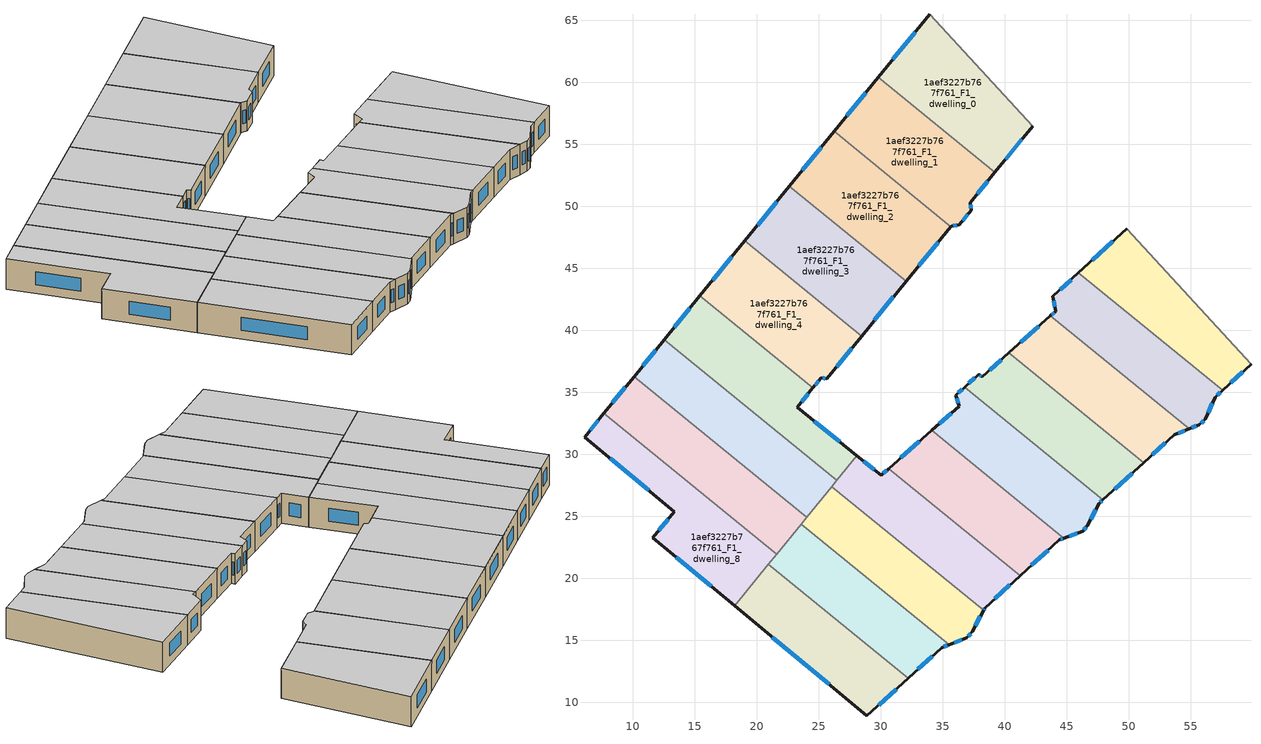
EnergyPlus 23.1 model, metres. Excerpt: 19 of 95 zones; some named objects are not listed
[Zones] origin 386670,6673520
1aef3227b767f761_F1_dwelling_0
 floor to 1aef3227b767f761_F0_dwelling_0 (EU_floor_Construction): 33.94,65.51 42.24,56.47 39.19,52.75 29.78,60.42 z3
 wall outside (EU_wall_Construction): 39.19,52.75 42.24,56.47 / 33.94,65.51 29.78,60.42 z3:6
 wall adiabatic (EU_wall_Construction): 42.24,56.47 33.94,65.51 z3:6
 wall to 1aef3227b767f761_F1_dwelling_1 (EU_wall_Construction): 29.78,60.42 39.19,52.75 z3:6
 window (EU_Window_Construction): 40.06,53.81 41.37,55.4 / 32.75,64.06 30.97,61.87 z3.86:5.14
 ceiling to 1aef3227b767f761_F2_dwelling_0 (EU_floor_Construction): 39.19,52.75 42.24,56.47 33.94,65.51 29.78,60.42 z6
1aef3227b767f761_F1_dwelling_1
 floor to 1aef3227b767f761_F0_dwelling_1 (EU_floor_Construction): 39.19,52.75 37.2,50.31 37.27,49.7 36.32,48.52 35.65,48.41 35.63,48.38 26.22,56.05 29.78,60.42 z3
 wall outside (EU_wall_Construction): 35.63,48.38 35.65,48.41 36.32,48.52 37.27,49.7 37.2,50.31 39.19,52.75 / 29.78,60.42 26.22,56.05 z3:6
 wall to 1aef3227b767f761_F1_dwelling_2 (EU_wall_Construction): 26.22,56.05 35.63,48.38 z3:6
 window (EU_Window_Construction): 35.84,48.44 36.13,48.49 / 28.76,59.17 27.24,57.3 / 37.77,51.01 38.62,52.05 / 37.25,49.87 37.22,50.14 / 36.59,48.86 37,49.36 z3.86:5.14
 ceiling to 1aef3227b767f761_F2_dwelling_1 (EU_floor_Construction): 37.27,49.7 37.2,50.31 39.19,52.75 29.78,60.42 26.22,56.05 35.63,48.38 35.65,48.41 36.32,48.52 z6
1aef3227b767f761_F1_dwelling_10
 floor to 1aef3227b767f761_F0_dwelling_10 (EU_floor_Construction): 57.55,35.16 56.96,34.62 56.16,32.85 55.67,32.42 54.84,32.07 43.66,41.18 44.08,41.55 43.87,42.76 45.92,44.63 z3
 wall outside (EU_wall_Construction): 54.84,32.07 55.67,32.42 56.16,32.85 56.96,34.62 57.55,35.16 / 45.92,44.63 43.87,42.76 44.08,41.55 43.66,41.18 z3:6
 wall to 1aef3227b767f761_F1_dwelling_9 (EU_wall_Construction): 57.55,35.16 45.92,44.63 z3:6
 wall to 1aef3227b767f761_F1_dwelling_11 (EU_wall_Construction): 43.66,41.18 54.84,32.07 z3:6
 window (EU_Window_Construction): 57.13,34.77 57.38,35.01 / 56.39,33.35 56.73,34.11 / 55.81,32.54 56.02,32.72 / 55.08,32.17 55.43,32.32 / 43.96,41.44 43.78,41.29 / 43.93,42.42 44.02,41.9 / 45.33,44.1 44.45,43.3 z3.86:5.14
 ceiling to 1aef3227b767f761_F2_dwelling_10 (EU_floor_Construction): 56.16,32.85 56.96,34.62 57.55,35.16 45.92,44.63 43.87,42.76 44.08,41.55 43.66,41.18 54.84,32.07 55.67,32.42 z6
1aef3227b767f761_F1_dwelling_11
 floor to 1aef3227b767f761_F0_dwelling_11 (EU_floor_Construction): 54.84,32.07 53.64,31.58 51.18,29.34 40.32,38.19 43.66,41.18 z3
 wall outside (EU_wall_Construction): 51.18,29.34 53.64,31.58 54.84,32.07 / 43.66,41.18 40.32,38.19 z3:6
 wall to 1aef3227b767f761_F1_dwelling_12 (EU_wall_Construction): 40.32,38.19 51.18,29.34 z3:6
 window (EU_Window_Construction): 51.89,29.98 52.94,30.94 / 42.71,40.33 41.28,39.04 / 53.99,31.72 54.5,31.93 z3.86:5.14
 ceiling to 1aef3227b767f761_F2_dwelling_11 (EU_floor_Construction): 53.64,31.58 54.84,32.07 43.66,41.18 40.32,38.19 51.18,29.34 z6
1aef3227b767f761_F1_dwelling_12
 floor to 1aef3227b767f761_F0_dwelling_12 (EU_floor_Construction): 51.18,29.34 47.9,26.34 36.75,35.43 37.9,36.47 38.15,36.25 40.32,38.19 z3
 wall outside (EU_wall_Construction): 47.9,26.34 51.18,29.34 / 40.32,38.19 38.15,36.25 37.9,36.47 36.75,35.43 z3:6
 wall to 1aef3227b767f761_F1_dwelling_13 (EU_wall_Construction): 36.75,35.43 47.9,26.34 z3:6
 window (EU_Window_Construction): 48.84,27.2 50.25,28.48 / 37.57,36.17 37.08,35.73 / 38.08,36.31 37.97,36.41 / 39.7,37.64 38.77,36.8 z3.86:5.14
 ceiling to 1aef3227b767f761_F2_dwelling_12 (EU_floor_Construction): 51.18,29.34 40.32,38.19 38.15,36.25 37.9,36.47 36.75,35.43 47.9,26.34 z6
1aef3227b767f761_F1_dwelling_13
 floor to 1aef3227b767f761_F0_dwelling_13 (EU_floor_Construction): 47.9,26.34 47.6,26.06 46.65,24.25 46.26,23.81 44.74,23.25 34.09,31.94 36.3,33.89 36.04,34.79 36.75,35.43 z3
 wall outside (EU_wall_Construction): 44.74,23.25 46.26,23.81 46.65,24.25 47.6,26.06 47.9,26.34 / 36.75,35.43 36.04,34.79 36.3,33.89 34.09,31.94 z3:6
 wall to 1aef3227b767f761_F1_dwelling_14 (EU_wall_Construction): 34.09,31.94 44.74,23.25 z3:6
 window (EU_Window_Construction): 47.68,26.14 47.81,26.26 / 46.92,24.76 47.33,25.54 / 46.37,23.93 46.54,24.12 / 45.17,23.41 45.82,23.65 / 35.67,33.34 34.72,32.5 / 36.12,34.54 36.23,34.15 / 36.55,35.25 36.24,34.97 z3.86:5.14
 ceiling to 1aef3227b767f761_F2_dwelling_13 (EU_floor_Construction): 46.65,24.25 47.6,26.06 47.9,26.34 36.75,35.43 36.04,34.79 36.3,33.89 34.09,31.94 44.74,23.25 46.26,23.81 z6
1aef3227b767f761_F1_dwelling_14
 floor to 1aef3227b767f761_F0_dwelling_14 (EU_floor_Construction): 44.74,23.25 44.38,23.12 41.22,20.23 30.62,28.87 34.09,31.94 z3
 wall outside (EU_wall_Construction): 41.22,20.23 44.38,23.12 44.74,23.25 / 34.09,31.94 30.62,28.87 z3:6
 wall to 1aef3227b767f761_F1_dwelling_15 (EU_wall_Construction): 30.62,28.87 41.22,20.23 z3:6
 window (EU_Window_Construction): 42.13,21.06 43.48,22.3 / 33.1,31.06 31.61,29.75 / 44.49,23.16 44.64,23.22 z3.86:5.14
 ceiling to 1aef3227b767f761_F2_dwelling_14 (EU_floor_Construction): 44.38,23.12 44.74,23.25 34.09,31.94 30.62,28.87 41.22,20.23 z6
1aef3227b767f761_F1_dwelling_15
 floor to 1aef3227b767f761_F0_dwelling_15 (EU_floor_Construction): 41.22,20.23 38.35,17.6 38.27,17.45 26.05,27.42 28.07,29.89 30.01,28.32 30.62,28.87 z3
 wall outside (EU_wall_Construction): 38.27,17.45 38.35,17.6 41.22,20.23 / 30.62,28.87 30.01,28.32 28.07,29.89 z3:6
 wall to 1aef3227b767f761_F1_dwelling_16 (EU_wall_Construction): 26.05,27.42 38.27,17.45 z3:6
 wall to 1aef3227b767f761_F1_dwelling_5 (EU_wall_Construction): 28.07,29.89 26.45,27.92 z3:6
 wall to 1aef3227b767f761_F1_dwelling_6 (EU_wall_Construction): 26.45,27.92 26.05,27.42 z3:6
 window (EU_Window_Construction): 38.29,17.49 38.33,17.56 / 29.45,28.77 28.62,29.45 / 30.45,28.71 30.19,28.48 / 39.17,18.35 40.4,19.48 z3.86:5.14
 ceiling to 1aef3227b767f761_F2_dwelling_15 (EU_floor_Construction): 41.22,20.23 30.62,28.87 30.01,28.32 28.07,29.89 26.05,27.42 38.27,17.45 38.35,17.6 z6
1aef3227b767f761_F1_dwelling_16
 floor to 1aef3227b767f761_F0_dwelling_16 (EU_floor_Construction): 38.27,17.45 37.35,15.69 36.92,15.2 35.5,14.66 23.58,24.38 26.05,27.42 z3
 wall outside (EU_wall_Construction): 35.5,14.66 36.92,15.2 37.35,15.69 38.27,17.45 z3:6
 wall to 1aef3227b767f761_F1_dwelling_17 (EU_wall_Construction): 23.58,24.38 35.5,14.66 z3:6
 wall to 1aef3227b767f761_F1_dwelling_6 (EU_wall_Construction): 26.05,27.42 24.02,24.93 z3:6
 wall to 1aef3227b767f761_F1_dwelling_7 (EU_wall_Construction): 24.02,24.93 23.58,24.38 z3:6
 window (EU_Window_Construction): 37.61,16.19 38.01,16.95 / 37.04,15.34 37.22,15.55 / 35.91,14.82 36.51,15.05 z3.86:5.14
 ceiling to 1aef3227b767f761_F2_dwelling_16 (EU_floor_Construction): 37.35,15.69 38.27,17.45 26.05,27.42 23.58,24.38 35.5,14.66 36.92,15.2 z6
1aef3227b767f761_F1_dwelling_17
 floor to 1aef3227b767f761_F0_dwelling_17 (EU_floor_Construction): 35.5,14.66 34.89,14.43 32.19,11.96 20.93,21.13 23.58,24.38 z3
 wall outside (EU_wall_Construction): 32.19,11.96 34.89,14.43 35.5,14.66 z3:6
 wall to 1aef3227b767f761_F1_dwelling_18 (EU_wall_Construction): 20.93,21.13 32.19,11.96 z3:6
 wall to 1aef3227b767f761_F1_dwelling_7 (EU_wall_Construction): 23.58,24.38 21.59,21.95 z3:6
 wall to 1aef3227b767f761_F1_dwelling_8 (EU_wall_Construction): 21.59,21.95 20.93,21.13 z3:6
 window (EU_Window_Construction): 35.06,14.5 35.33,14.6 / 32.96,12.66 34.12,13.72 z3.86:5.14
 ceiling to 1aef3227b767f761_F2_dwelling_17 (EU_floor_Construction): 34.89,14.43 35.5,14.66 23.58,24.38 20.93,21.13 32.19,11.96 z6
1aef3227b767f761_F1_dwelling_18
 floor to 1aef3227b767f761_F0_dwelling_18 (EU_floor_Construction): 32.19,11.96 28.87,8.92 18.2,17.79 20.93,21.13 z3
 wall outside (EU_wall_Construction): 18.2,17.79 28.87,8.92 32.19,11.96 z3:6
 wall to 1aef3227b767f761_F1_dwelling_8 (EU_wall_Construction): 20.93,21.13 18.2,17.79 z3:6
 window (EU_Window_Construction): 29.82,9.78 31.24,11.09 / 21.25,15.26 25.82,11.45 z3.86:5.14
 ceiling to 1aef3227b767f761_F2_dwelling_18 (EU_floor_Construction): 32.19,11.96 20.93,21.13 18.2,17.79 28.87,8.92 z6
1aef3227b767f761_F1_dwelling_2
 floor to 1aef3227b767f761_F0_dwelling_2 (EU_floor_Construction): 35.63,48.38 32.03,43.97 22.62,51.64 26.22,56.05 z3
 wall outside (EU_wall_Construction): 32.03,43.97 35.63,48.38 / 26.22,56.05 22.62,51.64 z3:6
 wall to 1aef3227b767f761_F1_dwelling_3 (EU_wall_Construction): 22.62,51.64 32.03,43.97 z3:6
 window (EU_Window_Construction): 33.06,45.23 34.61,47.12 / 25.19,54.79 23.65,52.9 z3.86:5.14
 ceiling to 1aef3227b767f761_F2_dwelling_2 (EU_floor_Construction): 32.03,43.97 35.63,48.38 26.22,56.05 22.62,51.64 z6
1aef3227b767f761_F1_dwelling_3
 floor to 1aef3227b767f761_F0_dwelling_3 (EU_floor_Construction): 32.03,43.97 28.44,39.55 19.02,47.23 22.62,51.64 z3
 wall outside (EU_wall_Construction): 28.44,39.55 32.03,43.97 / 22.62,51.64 19.02,47.23 z3:6
 wall to 1aef3227b767f761_F1_dwelling_4 (EU_wall_Construction): 19.02,47.23 28.44,39.55 z3:6
 window (EU_Window_Construction): 29.47,40.81 31.01,42.71 / 21.59,50.38 20.05,48.49 z3.86:5.14
 ceiling to 1aef3227b767f761_F2_dwelling_3 (EU_floor_Construction): 28.44,39.55 32.03,43.97 22.62,51.64 19.02,47.23 z6
1aef3227b767f761_F1_dwelling_4
 floor to 1aef3227b767f761_F0_dwelling_4 (EU_floor_Construction): 28.44,39.55 25.62,36.1 25.18,36.2 24.51,35.36 15.39,42.79 19.02,47.23 z3
 wall outside (EU_wall_Construction): 19.02,47.23 15.39,42.79 / 24.51,35.36 25.18,36.2 25.62,36.1 28.44,39.55 z3:6
 wall to 1aef3227b767f761_F1_dwelling_5 (EU_wall_Construction): 15.39,42.79 24.51,35.36 z3:6
 window (EU_Window_Construction): 17.98,45.96 16.43,44.06 / 26.43,37.08 27.63,38.56 / 25.31,36.17 25.5,36.12 / 24.7,35.6 24.99,35.96 z3.86:5.14
 ceiling to 1aef3227b767f761_F2_dwelling_4 (EU_floor_Construction): 25.62,36.1 28.44,39.55 19.02,47.23 15.39,42.79 24.51,35.36 25.18,36.2 z6
1aef3227b767f761_F1_dwelling_5
 floor to 1aef3227b767f761_F0_dwelling_5 (EU_floor_Construction): 24.51,35.36 23.24,33.79 28.07,29.89 26.45,27.92 12.52,39.27 15.39,42.79 z3
 wall outside (EU_wall_Construction): 15.39,42.79 12.52,39.27 / 28.07,29.89 23.24,33.79 24.51,35.36 z3:6
 wall to 1aef3227b767f761_F1_dwelling_6 (EU_wall_Construction): 12.52,39.27 26.45,27.92 z3:6
 window (EU_Window_Construction): 14.57,41.78 13.34,40.28 / 23.6,34.24 24.14,34.91 / 26.69,31.01 24.62,32.68 z3.86:5.14
 ceiling to 1aef3227b767f761_F2_dwelling_5 (EU_floor_Construction): 26.45,27.92 28.07,29.89 23.24,33.79 24.51,35.36 15.39,42.79 12.52,39.27 z6
1aef3227b767f761_F1_dwelling_6
 floor to 1aef3227b767f761_F0_dwelling_6 (EU_floor_Construction): 26.45,27.92 24.02,24.93 10.09,36.29 12.52,39.27 z3
 wall outside (EU_wall_Construction): 12.52,39.27 10.09,36.29 z3:6
 wall to 1aef3227b767f761_F1_dwelling_7 (EU_wall_Construction): 10.09,36.29 24.02,24.93 z3:6
 window (EU_Window_Construction): 11.83,38.42 10.78,37.14 z3.86:5.14
 ceiling to 1aef3227b767f761_F2_dwelling_6 (EU_floor_Construction): 24.02,24.93 26.45,27.92 12.52,39.27 10.09,36.29 z6
1aef3227b767f761_F1_dwelling_7
 floor to 1aef3227b767f761_F0_dwelling_7 (EU_floor_Construction): 24.02,24.93 21.59,21.95 7.66,33.31 10.09,36.29 z3
 wall outside (EU_wall_Construction): 10.09,36.29 7.66,33.31 z3:6
 wall to 1aef3227b767f761_F1_dwelling_8 (EU_wall_Construction): 7.66,33.31 21.59,21.95 z3:6
 window (EU_Window_Construction): 9.39,35.44 8.35,34.16 z3.86:5.14
 ceiling to 1aef3227b767f761_F2_dwelling_7 (EU_floor_Construction): 21.59,21.95 24.02,24.93 10.09,36.29 7.66,33.31 z6
1aef3227b767f761_F1_dwelling_8
 floor to 1aef3227b767f761_F0_dwelling_8 (EU_floor_Construction): 21.59,21.95 18.2,17.79 11.61,23.29 13.33,25.39 6.09,31.39 7.66,33.31 z3
 wall outside (EU_wall_Construction): 7.66,33.31 6.09,31.39 13.33,25.39 11.61,23.29 18.2,17.79 z3:6
 window (EU_Window_Construction): 8.16,29.68 11.26,27.11 / 7.21,32.76 6.54,31.94 / 13.49,21.72 16.32,19.36 / 12.84,24.79 12.1,23.89 z3.86:5.14
 ceiling to 1aef3227b767f761_F2_dwelling_8 (EU_floor_Construction): 18.2,17.79 21.59,21.95 7.66,33.31 6.09,31.39 13.33,25.39 11.61,23.29 z6
1aef3227b767f761_F1_dwelling_9
 floor to 1aef3227b767f761_F0_dwelling_9 (EU_floor_Construction): 49.83,48.19 59.84,37.27 57.55,35.16 45.92,44.63 z3
 wall outside (EU_wall_Construction): 49.83,48.19 45.92,44.63 / 57.55,35.16 59.84,37.27 z3:6
 wall adiabatic (EU_wall_Construction): 59.84,37.27 49.83,48.19 z3:6
 window (EU_Window_Construction): 48.71,47.18 47.04,45.65 / 58.2,35.76 59.18,36.67 z3.86:5.14
 ceiling to 1aef3227b767f761_F2_dwelling_9 (EU_floor_Construction): 59.84,37.27 49.83,48.19 45.92,44.63 57.55,35.16 z6
[Building]
EU S2 Campaign: North Axis=0; Terrain=City; Solar Distribution=FullExterior
[Site:Location]
Helsinki-Vantaa.AP: Latitude=60.317; Longitude=24.963; Time Zone=2; Elevation=54.6
[SizingPeriod:WeatherFileDays]
AnnualSizingPeriod: Begin Month=1; Begin Day of Month=1; End Month=12; End Day of Month=31; Day of Week for Start Day=Monday; Use Weather File Daylight Saving Period=No; Use Weather File Rain and Snow Indicators=No
[MATERIAL]
EU_InternalMass_Material: Roughness=MediumRough; Thickness=0.1; Conductivity=1; Density=1800; Specific Heat=900; Thermal Absorptance=0.9; Solar Absorptance=0.7; Visible Absorptance=0.7
[MATERIAL:NOMASS] Roughness=MediumRough; Thermal Absorptance=0.9; Solar Absorptance=0.7; Visible Absorptance=0.7
Name | Thermal Resistance
EU_wall_NoMass | 1.10183
EU_floor_NoMass | 1.70606
[WINDOWMATERIAL:SIMPLEGLAZINGSYSTEM]
EU_Window_SimpleGlazing: UFactor=3.11035; Solar Heat Gain Coefficient=0.8; Visible Transmittance=0.8
[CONSTRUCTION]
EU_wall_Construction: EU_wall_NoMass
EU_floor_Construction: EU_floor_NoMass
EU_Window_Construction: EU_Window_SimpleGlazing
EU_InternalMass_Construction: EU_InternalMass_Material
[ZONE] Type=1; Multiplier=1; Ceiling Height=autocalculate; Floor Area=autocalculate; Part of Total Floor Area=Yes
Name | Volume
1aef3227b767f761_F1_dwelling_0; 1aef3227b767f761_F1_dwelling_6 | 207.567
1aef3227b767f761_F1_dwelling_1 | 207.593
1aef3227b767f761_F1_dwelling_10 | 186.828
1aef3227b767f761_F1_dwelling_11 | 186.804
1aef3227b767f761_F1_dwelling_12; 1aef3227b767f761_F1_dwelling_17 | 186.801
1aef3227b767f761_F1_dwelling_13; 1aef3227b767f761_F1_dwelling_14 | 186.823
1aef3227b767f761_F1_dwelling_15 | 186.798
1aef3227b767f761_F1_dwelling_16 | 186.842
1aef3227b767f761_F1_dwelling_18 | 186.825
1aef3227b767f761_F1_dwelling_2 | 207.554
1aef3227b767f761_F1_dwelling_3 | 207.6
1aef3227b767f761_F1_dwelling_4 | 207.564
1aef3227b767f761_F1_dwelling_5 | 207.551
1aef3227b767f761_F1_dwelling_7 | 207.565
1aef3227b767f761_F1_dwelling_8 | 207.576
1aef3227b767f761_F1_dwelling_9 | 186.819
[INTERNALMASS] Construction=EU_InternalMass_Construction
Name | Zone or ZoneList | Surface Area
1aef3227b767f761_F1_dwelling_0_EU_InternalMass | 1aef3227b767f761_F1_dwelling_0 | 69.1892
1aef3227b767f761_F1_dwelling_1_EU_InternalMass | 1aef3227b767f761_F1_dwelling_1 | 69.1972
1aef3227b767f761_F1_dwelling_2_EU_InternalMass | 1aef3227b767f761_F1_dwelling_2 | 69.1851
1aef3227b767f761_F1_dwelling_3_EU_InternalMass | 1aef3227b767f761_F1_dwelling_3 | 69.1999
1aef3227b767f761_F1_dwelling_4_EU_InternalMass | 1aef3227b767f761_F1_dwelling_4 | 69.1879
1aef3227b767f761_F1_dwelling_5_EU_InternalMass | 1aef3227b767f761_F1_dwelling_5 | 69.1835
1aef3227b767f761_F1_dwelling_6_EU_InternalMass | 1aef3227b767f761_F1_dwelling_6 | 69.1889
1aef3227b767f761_F1_dwelling_7_EU_InternalMass | 1aef3227b767f761_F1_dwelling_7 | 69.1883
1aef3227b767f761_F1_dwelling_8_EU_InternalMass | 1aef3227b767f761_F1_dwelling_8 | 69.1919
1aef3227b767f761_F1_dwelling_9_EU_InternalMass | 1aef3227b767f761_F1_dwelling_9 | 62.273
1aef3227b767f761_F1_dwelling_10_EU_InternalMass | 1aef3227b767f761_F1_dwelling_10 | 62.2764
1aef3227b767f761_F1_dwelling_11_EU_InternalMass | 1aef3227b767f761_F1_dwelling_11 | 62.2677
1aef3227b767f761_F1_dwelling_12_EU_InternalMass | 1aef3227b767f761_F1_dwelling_12 | 62.2673
1aef3227b767f761_F1_dwelling_13_EU_InternalMass | 1aef3227b767f761_F1_dwelling_13 | 62.2746
1aef3227b767f761_F1_dwelling_14_EU_InternalMass | 1aef3227b767f761_F1_dwelling_14 | 62.2743
1aef3227b767f761_F1_dwelling_15_EU_InternalMass | 1aef3227b767f761_F1_dwelling_15 | 62.2661
1aef3227b767f761_F1_dwelling_16_EU_InternalMass | 1aef3227b767f761_F1_dwelling_16 | 62.2804
1aef3227b767f761_F1_dwelling_17_EU_InternalMass | 1aef3227b767f761_F1_dwelling_17 | 62.2672
1aef3227b767f761_F1_dwelling_18_EU_InternalMass | 1aef3227b767f761_F1_dwelling_18 | 62.2754
[OTHEREQUIPMENT] Fuel Type=Electricity; Design Level Calculation Method=Watts/Area; Power per Zone Floor Area=1; Fraction Latent=0; Fraction Radiant=0; Fraction Lost=0; Carbon Dioxide Generation Rate=0; EndUse Subcategory=EU_Step8_InternalGains
Name | Zone or ZoneList or Space or SpaceList | Schedule
EU_Step8_InternalGain_1aef3227b767f761_F1_dwelling_0_f000 | 1aef3227b767f761_F1_dwelling_0 | EU_Step8_GainSchedule_1aef3227b767f761_F1_dwelling_0_f000
EU_Step8_InternalGain_1aef3227b767f761_F1_dwelling_1_f000 | 1aef3227b767f761_F1_dwelling_1 | EU_Step8_GainSchedule_1aef3227b767f761_F1_dwelling_1_f000
EU_Step8_InternalGain_1aef3227b767f761_F1_dwelling_2_f000 | 1aef3227b767f761_F1_dwelling_2 | EU_Step8_GainSchedule_1aef3227b767f761_F1_dwelling_2_f000
EU_Step8_InternalGain_1aef3227b767f761_F1_dwelling_3_f000 | 1aef3227b767f761_F1_dwelling_3 | EU_Step8_GainSchedule_1aef3227b767f761_F1_dwelling_3_f000
EU_Step8_InternalGain_1aef3227b767f761_F1_dwelling_4_f000 | 1aef3227b767f761_F1_dwelling_4 | EU_Step8_GainSchedule_1aef3227b767f761_F1_dwelling_4_f000
EU_Step8_InternalGain_1aef3227b767f761_F1_dwelling_5_f000 | 1aef3227b767f761_F1_dwelling_5 | EU_Step8_GainSchedule_1aef3227b767f761_F1_dwelling_5_f000
EU_Step8_InternalGain_1aef3227b767f761_F1_dwelling_6_f000 | 1aef3227b767f761_F1_dwelling_6 | EU_Step8_GainSchedule_1aef3227b767f761_F1_dwelling_6_f000
EU_Step8_InternalGain_1aef3227b767f761_F1_dwelling_7_f000 | 1aef3227b767f761_F1_dwelling_7 | EU_Step8_GainSchedule_1aef3227b767f761_F1_dwelling_7_f000
EU_Step8_InternalGain_1aef3227b767f761_F1_dwelling_8_f000 | 1aef3227b767f761_F1_dwelling_8 | EU_Step8_GainSchedule_1aef3227b767f761_F1_dwelling_8_f000
EU_Step8_InternalGain_1aef3227b767f761_F1_dwelling_9_f000 | 1aef3227b767f761_F1_dwelling_9 | EU_Step8_GainSchedule_1aef3227b767f761_F1_dwelling_9_f000
EU_Step8_InternalGain_1aef3227b767f761_F1_dwelling_10_f000 | 1aef3227b767f761_F1_dwelling_10 | EU_Step8_GainSchedule_1aef3227b767f761_F1_dwelling_10_f000
EU_Step8_InternalGain_1aef3227b767f761_F1_dwelling_11_f000 | 1aef3227b767f761_F1_dwelling_11 | EU_Step8_GainSchedule_1aef3227b767f761_F1_dwelling_11_f000
EU_Step8_InternalGain_1aef3227b767f761_F1_dwelling_12_f000 | 1aef3227b767f761_F1_dwelling_12 | EU_Step8_GainSchedule_1aef3227b767f761_F1_dwelling_12_f000
EU_Step8_InternalGain_1aef3227b767f761_F1_dwelling_13_f000 | 1aef3227b767f761_F1_dwelling_13 | EU_Step8_GainSchedule_1aef3227b767f761_F1_dwelling_13_f000
EU_Step8_InternalGain_1aef3227b767f761_F1_dwelling_14_f000 | 1aef3227b767f761_F1_dwelling_14 | EU_Step8_GainSchedule_1aef3227b767f761_F1_dwelling_14_f000
EU_Step8_InternalGain_1aef3227b767f761_F1_dwelling_15_f000 | 1aef3227b767f761_F1_dwelling_15 | EU_Step8_GainSchedule_1aef3227b767f761_F1_dwelling_15_f000
EU_Step8_InternalGain_1aef3227b767f761_F1_dwelling_16_f000 | 1aef3227b767f761_F1_dwelling_16 | EU_Step8_GainSchedule_1aef3227b767f761_F1_dwelling_16_f000
EU_Step8_InternalGain_1aef3227b767f761_F1_dwelling_17_f000 | 1aef3227b767f761_F1_dwelling_17 | EU_Step8_GainSchedule_1aef3227b767f761_F1_dwelling_17_f000
EU_Step8_InternalGain_1aef3227b767f761_F1_dwelling_18_f000 | 1aef3227b767f761_F1_dwelling_18 | EU_Step8_GainSchedule_1aef3227b767f761_F1_dwelling_18_f000
[ZONEVENTILATION:DESIGNFLOWRATE] Schedule=EU_AlwaysOn; Design Flow Rate Calculation Method=AirChanges/Hour; Air Changes per Hour=0.756316; Ventilation Type=Natural; Fan Pressure Rise=0; Fan Total Efficiency=1; Constant Term Coefficient=1; Temperature Term Coefficient=0; Velocity Term Coefficient=0; Velocity Squared Term Coefficient=0; Minimum Indoor Temperature=-100; Maximum Indoor Temperature=100; Delta Temperature=-100; Minimum Outdoor Temperature=-100; Maximum Outdoor Temperature=100; Maximum Wind Speed=40
Name | Zone or ZoneList or Space or SpaceList
EU_ConstantAir_1aef3227b767f761_F1_dwelling_0 | 1aef3227b767f761_F1_dwelling_0
EU_ConstantAir_1aef3227b767f761_F1_dwelling_1 | 1aef3227b767f761_F1_dwelling_1
EU_ConstantAir_1aef3227b767f761_F1_dwelling_2 | 1aef3227b767f761_F1_dwelling_2
EU_ConstantAir_1aef3227b767f761_F1_dwelling_3 | 1aef3227b767f761_F1_dwelling_3
EU_ConstantAir_1aef3227b767f761_F1_dwelling_4 | 1aef3227b767f761_F1_dwelling_4
EU_ConstantAir_1aef3227b767f761_F1_dwelling_5 | 1aef3227b767f761_F1_dwelling_5
EU_ConstantAir_1aef3227b767f761_F1_dwelling_6 | 1aef3227b767f761_F1_dwelling_6
EU_ConstantAir_1aef3227b767f761_F1_dwelling_7 | 1aef3227b767f761_F1_dwelling_7
EU_ConstantAir_1aef3227b767f761_F1_dwelling_8 | 1aef3227b767f761_F1_dwelling_8
EU_ConstantAir_1aef3227b767f761_F1_dwelling_9 | 1aef3227b767f761_F1_dwelling_9
EU_ConstantAir_1aef3227b767f761_F1_dwelling_10 | 1aef3227b767f761_F1_dwelling_10
EU_ConstantAir_1aef3227b767f761_F1_dwelling_11 | 1aef3227b767f761_F1_dwelling_11
EU_ConstantAir_1aef3227b767f761_F1_dwelling_12 | 1aef3227b767f761_F1_dwelling_12
EU_ConstantAir_1aef3227b767f761_F1_dwelling_13 | 1aef3227b767f761_F1_dwelling_13
EU_ConstantAir_1aef3227b767f761_F1_dwelling_14 | 1aef3227b767f761_F1_dwelling_14
EU_ConstantAir_1aef3227b767f761_F1_dwelling_15 | 1aef3227b767f761_F1_dwelling_15
EU_ConstantAir_1aef3227b767f761_F1_dwelling_16 | 1aef3227b767f761_F1_dwelling_16
EU_ConstantAir_1aef3227b767f761_F1_dwelling_17 | 1aef3227b767f761_F1_dwelling_17
EU_ConstantAir_1aef3227b767f761_F1_dwelling_18 | 1aef3227b767f761_F1_dwelling_18
[HVACTEMPLATE:ZONE:IDEALLOADSAIRSYSTEM] System Availability Schedule=EU_AlwaysOn; Maximum Heating Supply Air Temperature=50; Minimum Cooling Supply Air Temperature=13; Maximum Heating Supply Air Humidity Ratio=0.0156; Minimum Cooling Supply Air Humidity Ratio=0.0077; Heating Limit=NoLimit; Cooling Limit=NoLimit; Heating Availability Schedule=EU_AlwaysOn; Cooling Availability Schedule=EU_CoolingOff; Dehumidification Control Type=ConstantSensibleHeatRatio; Cooling Sensible Heat Ratio=0.7; Dehumidification Setpoint=60; Humidification Control Type=None; Humidification Setpoint=30; Outdoor Air Method=None; Outdoor Air Flow Rate per Person=0.00944; Outdoor Air Flow Rate per Zone Floor Area=0; Outdoor Air Flow Rate per Zone=0; Demand Controlled Ventilation Type=None; Outdoor Air Economizer Type=NoEconomizer; Heat Recovery Type=None; Sensible Heat Recovery Effectiveness=0.7; Latent Heat Recovery Effectiveness=0.65
Name | Template Thermostat
1aef3227b767f761_F1_dwelling_0 | EU_HeatOnly_1aef3227b767f761_F1_dwelling_0
1aef3227b767f761_F1_dwelling_1 | EU_HeatOnly_1aef3227b767f761_F1_dwelling_1
1aef3227b767f761_F1_dwelling_2 | EU_HeatOnly_1aef3227b767f761_F1_dwelling_2
1aef3227b767f761_F1_dwelling_3 | EU_HeatOnly_1aef3227b767f761_F1_dwelling_3
1aef3227b767f761_F1_dwelling_4 | EU_HeatOnly_1aef3227b767f761_F1_dwelling_4
1aef3227b767f761_F1_dwelling_5 | EU_HeatOnly_1aef3227b767f761_F1_dwelling_5
1aef3227b767f761_F1_dwelling_6 | EU_HeatOnly_1aef3227b767f761_F1_dwelling_6
1aef3227b767f761_F1_dwelling_7 | EU_HeatOnly_1aef3227b767f761_F1_dwelling_7
1aef3227b767f761_F1_dwelling_8 | EU_HeatOnly_1aef3227b767f761_F1_dwelling_8
1aef3227b767f761_F1_dwelling_9 | EU_HeatOnly_1aef3227b767f761_F1_dwelling_9
1aef3227b767f761_F1_dwelling_10 | EU_HeatOnly_1aef3227b767f761_F1_dwelling_10
1aef3227b767f761_F1_dwelling_11 | EU_HeatOnly_1aef3227b767f761_F1_dwelling_11
1aef3227b767f761_F1_dwelling_12 | EU_HeatOnly_1aef3227b767f761_F1_dwelling_12
1aef3227b767f761_F1_dwelling_13 | EU_HeatOnly_1aef3227b767f761_F1_dwelling_13
1aef3227b767f761_F1_dwelling_14 | EU_HeatOnly_1aef3227b767f761_F1_dwelling_14
1aef3227b767f761_F1_dwelling_15 | EU_HeatOnly_1aef3227b767f761_F1_dwelling_15
1aef3227b767f761_F1_dwelling_16 | EU_HeatOnly_1aef3227b767f761_F1_dwelling_16
1aef3227b767f761_F1_dwelling_17 | EU_HeatOnly_1aef3227b767f761_F1_dwelling_17
1aef3227b767f761_F1_dwelling_18 | EU_HeatOnly_1aef3227b767f761_F1_dwelling_18
[SIZING:ZONE] Zone Cooling Design Supply Air Temperature Input Method=SupplyAirTemperature; Zone Cooling Design Supply Air Temperature=13; Zone Heating Design Supply Air Temperature Input Method=SupplyAirTemperature; Zone Heating Design Supply Air Temperature=50; Zone Cooling Design Supply Air Humidity Ratio=0.008; Zone Heating Design Supply Air Humidity Ratio=0.008; Cooling Design Air Flow Method=DesignDay; Cooling Design Air Flow Rate=0; Cooling Minimum Air Flow per Zone Floor Area=0.000762; Cooling Minimum Air Flow=0; Cooling Minimum Air Flow Fraction=0.2; Heating Design Air Flow Method=DesignDay; Heating Design Air Flow Rate=0; Heating Maximum Air Flow per Zone Floor Area=0.002032; Heating Maximum Air Flow=0.141576; Heating Maximum Air Flow Fraction=0.3; Account for Dedicated Outdoor Air System=No; Dedicated Outdoor Air System Control Strategy=NeutralSupplyAir; Dedicated Outdoor Air Low Setpoint Temperature for Design=autosize; Dedicated Outdoor Air High Setpoint Temperature for Design=autosize; Zone Load Sizing Method=Sensible Load Only No Latent Load; Zone Latent Cooling Design Supply Air Humidity Ratio Input Method=HumidityRatioDifference; Zone Cooling Design Supply Air Humidity Ratio Difference=0.005; Zone Latent Heating Design Supply Air Humidity Ratio Input Method=HumidityRatioDifference; Zone Humidification Design Supply Air Humidity Ratio Difference=0.005
1aef3227b767f761_F1_dwelling_0; 1aef3227b767f761_F1_dwelling_1; 1aef3227b767f761_F1_dwelling_2; 1aef3227b767f761_F1_dwelling_3; 1aef3227b767f761_F1_dwelling_4; 1aef3227b767f761_F1_dwelling_5; 1aef3227b767f761_F1_dwelling_6; 1aef3227b767f761_F1_dwelling_7; 1aef3227b767f761_F1_dwelling_8; 1aef3227b767f761_F1_dwelling_9; 1aef3227b767f761_F1_dwelling_10; 1aef3227b767f761_F1_dwelling_11; 1aef3227b767f761_F1_dwelling_12; 1aef3227b767f761_F1_dwelling_13; 1aef3227b767f761_F1_dwelling_14; 1aef3227b767f761_F1_dwelling_15; 1aef3227b767f761_F1_dwelling_16; 1aef3227b767f761_F1_dwelling_17; 1aef3227b767f761_F1_dwelling_18
[SCHEDULE:CONSTANT]
Name | Hourly Value
EU_AlwaysOn | 1
EU_CoolingOff | 0
[SCHEDULE:FILE] Column Number=1; Rows to Skip at Top=0; Number of Hours of Data=8760; Column Separator=Comma; Interpolate to Timestep=No; Minutes per Item=60; Adjust Schedule for Daylight Savings=Yes
Name | File
EU_Step8_GainSchedule_1aef3227b767f761_F1_dwelling_0_f000 | ../../schedules/1aef3227b767f761/1aef3227b767f761_F1_dwelling_0_f000_gain.csv
EU_Step8_GainSchedule_1aef3227b767f761_F1_dwelling_1_f000 | ../../schedules/1aef3227b767f761/1aef3227b767f761_F1_dwelling_1_f000_gain.csv
EU_Step8_GainSchedule_1aef3227b767f761_F1_dwelling_2_f000 | ../../schedules/1aef3227b767f761/1aef3227b767f761_F1_dwelling_2_f000_gain.csv
EU_Step8_GainSchedule_1aef3227b767f761_F1_dwelling_3_f000 | ../../schedules/1aef3227b767f761/1aef3227b767f761_F1_dwelling_3_f000_gain.csv
EU_Step8_GainSchedule_1aef3227b767f761_F1_dwelling_4_f000 | ../../schedules/1aef3227b767f761/1aef3227b767f761_F1_dwelling_4_f000_gain.csv
EU_Step8_GainSchedule_1aef3227b767f761_F1_dwelling_5_f000 | ../../schedules/1aef3227b767f761/1aef3227b767f761_F1_dwelling_5_f000_gain.csv
EU_Step8_GainSchedule_1aef3227b767f761_F1_dwelling_6_f000 | ../../schedules/1aef3227b767f761/1aef3227b767f761_F1_dwelling_6_f000_gain.csv
EU_Step8_GainSchedule_1aef3227b767f761_F1_dwelling_7_f000 | ../../schedules/1aef3227b767f761/1aef3227b767f761_F1_dwelling_7_f000_gain.csv
EU_Step8_GainSchedule_1aef3227b767f761_F1_dwelling_8_f000 | ../../schedules/1aef3227b767f761/1aef3227b767f761_F1_dwelling_8_f000_gain.csv
EU_Step8_GainSchedule_1aef3227b767f761_F1_dwelling_9_f000 | ../../schedules/1aef3227b767f761/1aef3227b767f761_F1_dwelling_9_f000_gain.csv
EU_Step8_GainSchedule_1aef3227b767f761_F1_dwelling_10_f000 | ../../schedules/1aef3227b767f761/1aef3227b767f761_F1_dwelling_10_f000_gain.csv
EU_Step8_GainSchedule_1aef3227b767f761_F1_dwelling_11_f000 | ../../schedules/1aef3227b767f761/1aef3227b767f761_F1_dwelling_11_f000_gain.csv
EU_Step8_GainSchedule_1aef3227b767f761_F1_dwelling_12_f000 | ../../schedules/1aef3227b767f761/1aef3227b767f761_F1_dwelling_12_f000_gain.csv
EU_Step8_GainSchedule_1aef3227b767f761_F1_dwelling_13_f000 | ../../schedules/1aef3227b767f761/1aef3227b767f761_F1_dwelling_13_f000_gain.csv
EU_Step8_GainSchedule_1aef3227b767f761_F1_dwelling_14_f000 | ../../schedules/1aef3227b767f761/1aef3227b767f761_F1_dwelling_14_f000_gain.csv
EU_Step8_GainSchedule_1aef3227b767f761_F1_dwelling_15_f000 | ../../schedules/1aef3227b767f761/1aef3227b767f761_F1_dwelling_15_f000_gain.csv
EU_Step8_GainSchedule_1aef3227b767f761_F1_dwelling_16_f000 | ../../schedules/1aef3227b767f761/1aef3227b767f761_F1_dwelling_16_f000_gain.csv
EU_Step8_GainSchedule_1aef3227b767f761_F1_dwelling_17_f000 | ../../schedules/1aef3227b767f761/1aef3227b767f761_F1_dwelling_17_f000_gain.csv
EU_Step8_GainSchedule_1aef3227b767f761_F1_dwelling_18_f000 | ../../schedules/1aef3227b767f761/1aef3227b767f761_F1_dwelling_18_f000_gain.csv
